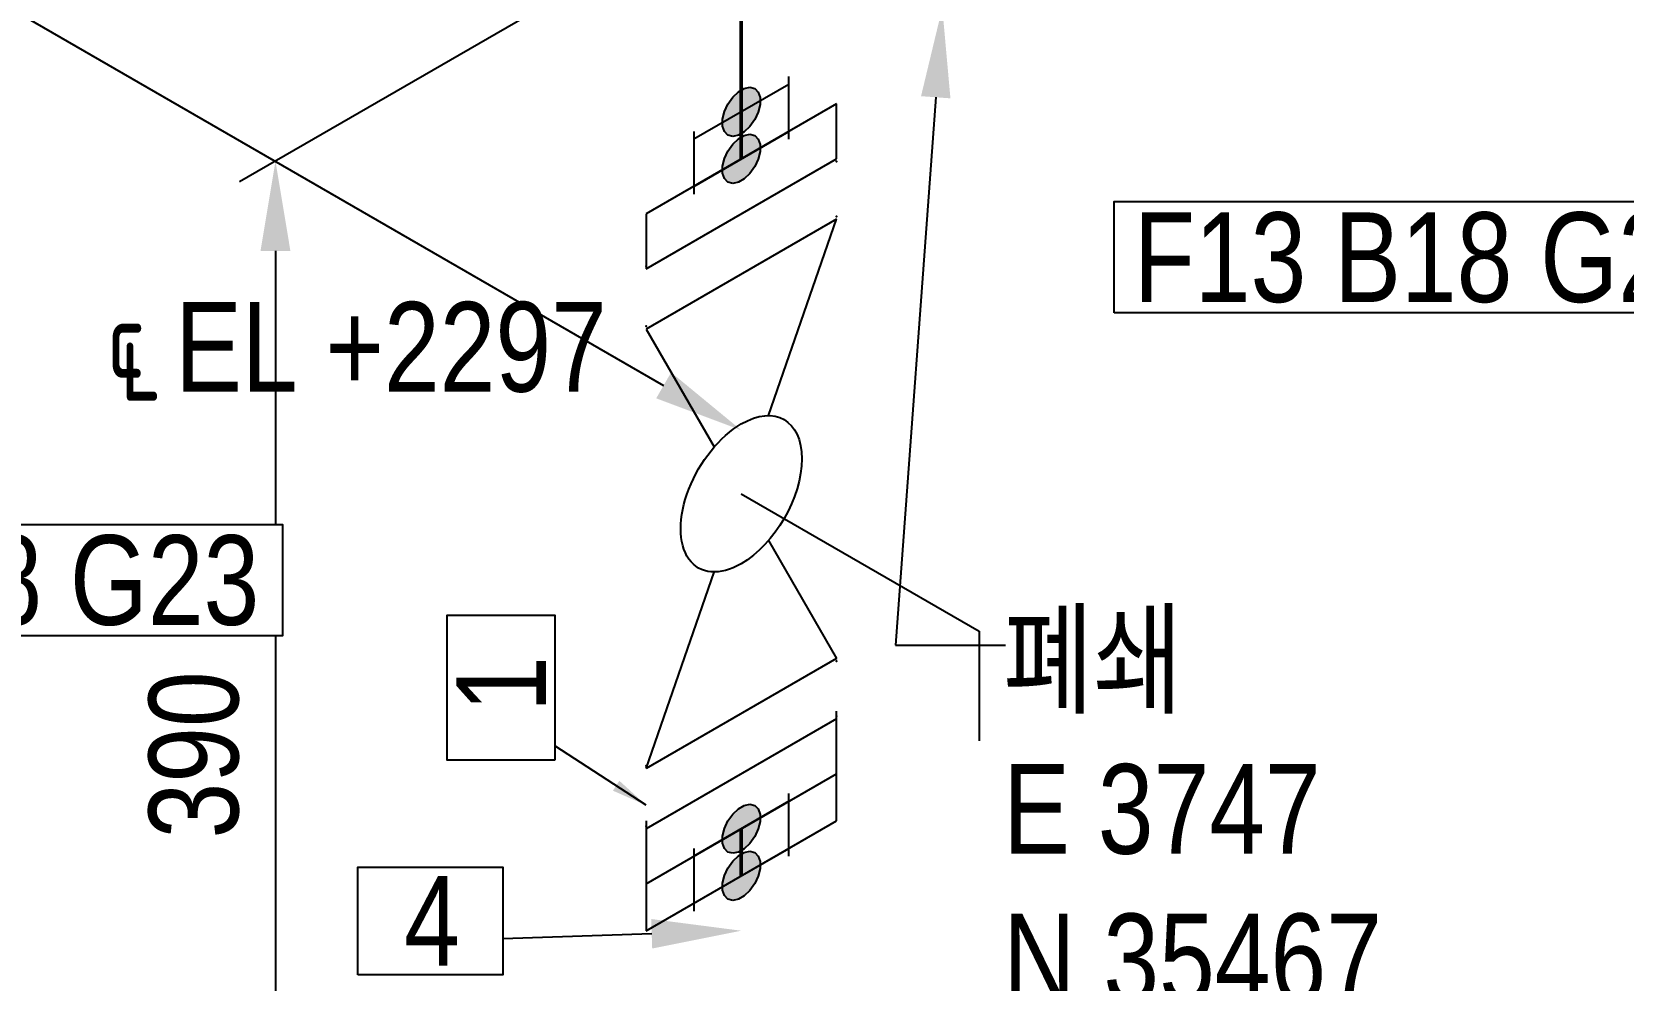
# Model space of a CAD drawing. Header units: millimetres. Extents: x 0 to 594, y 0 to 420.
# Drawn here: x 237.57 to 281.95, y 177.85 to 204.28 of the extents above; entities that cross this region are included whole.
import ezdxf
from ezdxf import colors
from ezdxf.entities.mleader import LeaderData, LeaderLine
from ezdxf.enums import TextEntityAlignment as Align
from ezdxf.math import Vec2, Vec3

# ---------------------------------------------------------------- set-up
doc = ezdxf.new("R2010")
doc.units = ezdxf.units.MM
doc.header["$LTSCALE"] = 0.25
for name, color, linetype in [('기호 작은 보어', 4, 'Continuous'), ('밸브', 4, 'Continuous'), ('용접', 1, 'Continuous'), ('주석', 7, 'Continuous'), ('치수', 1, 'Continuous')]:
    doc.layers.add(name, color=color, linetype=linetype)
doc.layers.add('파이프 작은 보어', color=30, linetype='Continuous', lineweight=50)
doc.styles.add('AdskIsoAnnotation', font='arial.ttf', dxfattribs={"width": 0.8, "height": 1})
doc.styles.add('AdskIsoMetric', font='arial.ttf', dxfattribs={"width": 0.8, "height": 2.5})
doc.styles.add('AdskIsoMetric-30', font='arial.ttf', dxfattribs={"width": 0.8, "height": 2.5})
doc.styles.get("Standard").update_dxf_attribs({"font": 'arial.ttf'})
doc.dimstyles.new('AdskIsoMetric', dxfattribs={"dimtxt": 2.5, "dimasz": 2.5, "dimexe": 1, "dimexo": 2, "dimgap": 0.8, "dimtad": 1, "dimdec": 0, "dimrnd": 1, "dimzin": 0, "dimdsep": 46, "dimtxsty": 'AdskIsoMetric', "dimcen": 0, "dimclrt": 7, "dimadec": 0, "dimazin": 0, "dimtfac": 1, "dimtdec": 0, "dimtmove": 1, "dimatfit": 3, "dimfxl": 0, "dimfrac": 2, "dimtolj": 1, "dimtzin": 0, "dimarcsym": 0})

# ---------------------------------------------------------------- blocks, each defined once
blk = doc.blocks.new('나사 캡-1-IsoRight')
at = {"color": 0, "linetype": 'ByBlock', "lineweight": -2, "extrusion": (0.707107, 0.408248, -0.57735)}
for p, q in [((0.2652, 0.051), (0.0884, 0.1531)), ((0.0884, 0.1531), (0.0884, -0.2552)), ((0.0884, -0.2552), (0.2652, -0.3572))]:
    blk.add_line(p, q, dxfattribs=at)
blk = doc.blocks.new('플랜지-1-IsoRight')
at = {"color": 0, "linetype": 'ByBlock', "lineweight": -2}
blk.add_wipeout([(0.0442, 0.1786), (-0.0442, 0.2296), (-0.0442, -0.1786), (0.0442, -0.2296)], dxfattribs=at)
at = {"color": 0, "linetype": 'ByBlock', "lineweight": -2, "extrusion": (0.707107, 0.408248, -0.57735)}
for p, q in [((0.0442, 0.1786), (-0.0442, 0.2296)), ((-0.0442, 0.2296), (-0.0442, -0.1786)), ((0.0442, -0.2296), (0.0442, 0.1786)), ((-0.0442, -0.1786), (0.0442, -0.2296))]:
    blk.add_line(p, q, dxfattribs=at)
at = {"color": 0, "linetype": 'ByBlock', "lineweight": -2}
blk.add_wipeout([(0.0442, 0.1786), (-0.0442, 0.2296), (-0.0442, -0.1786), (0.0442, -0.2296)], dxfattribs=at)
at = {"color": 0, "linetype": 'ByBlock', "lineweight": -2, "extrusion": (0.707107, 0.408248, -0.57735)}
for p, q in [((0.0442, 0.1786), (-0.0442, 0.2296)), ((-0.0442, 0.2296), (-0.0442, -0.1786)), ((0.0442, -0.2296), (0.0442, 0.1786)), ((-0.0442, -0.1786), (0.0442, -0.2296))]:
    blk.add_line(p, q, dxfattribs=at)
blk = doc.blocks.new('볼 밸브-1-IsoRight')
at = {"color": 0, "linetype": 'ByBlock', "lineweight": -2, "extrusion": (0.707107, 0.408248, -0.57735)}
for p, q in [((-0.1006, 0.1164), (-0.3536, 0.4082)), ((-0.3536, 0.4082), (-0.3536, 0)), ((0.1006, 0.0001), (0.3536, 0)), ((-0.3536, 0), (-0.1006, -0.0001)), ((0.3536, 0), (0.3536, -0.4082)), ((0.1125, -0.065), (0.1125, -0.065)), ((0.3536, -0.4082), (0.1007, -0.1162))]:
    blk.add_line(p, q, dxfattribs=at)
at = {"linetype": 'ByBlock', "extrusion": (-1.92296e-16, -1.11022e-16, -1)}
for start_param, end_param in [(-0.785398, 2.356194), (2.356194, 5.497787)]:
    blk.add_ellipse((0, 0), major_axis=(-0.0796, 0.1378), ratio=0.57735, start_param=start_param, end_param=end_param, dxfattribs=at)
blk = doc.blocks.new('Operator_Lever-2-IsoLeft')
at = {"color": 0, "linetype": 'ByBlock', "lineweight": -2, "extrusion": (0, -0.816497, -0.57735)}
for p, q in [((0, 0), (0.4419, 0.2552)), ((0.4419, 0.2552), (0.6187, 0.1531))]:
    blk.add_line(p, q, dxfattribs=at)
blk = doc.blocks.new('개스킷-1-IsoRight')
at = {"color": 0, "linetype": 'ByBlock', "lineweight": -2, "extrusion": (1, 0, 0)}
for p in [(-0.0442, 0.2296), (0.0442, 0.1786), (-0.0529, -0.1736), (0.0442, -0.2296)]:
    blk.add_point(p, dxfattribs=at)
blk = doc.blocks.new('*D91')
at = {"layer": 'Defpoints', "color": 0}
for p in [(262.962, 235.555), (262.962, 220.555), (303.795, 211.98)]:
    blk.add_point(p, dxfattribs=at)
at = {"layer": '치수', "color": 0, "lineweight": -2}
blk.add_line((301.63, 198.23), (265.127, 219.305), dxfattribs=at)
at = {"layer": '치수', "color": 0}
for points in [[(265.335, 219.666), (264.919, 218.944), (262.962, 220.555)], [(301.838, 198.591), (301.422, 197.869), (303.795, 196.98)]]:
    blk.add_solid(points, dxfattribs=at)
at = {"layer": '치수', "color": 7, "insert": (283.378, 211.384), "char_height": 2.5, "attachment_point": 5, "rotation": 330, "style": 'AdskIsoMetric-30'}
blk.add_mtext('\\A1;301', dxfattribs=at)
blk = doc.blocks.new('*D92')
at = {"layer": 'Defpoints', "color": 0}
for p in [(257.357, 208.177), (257.357, 177.694), (244.367, 170.194)]:
    blk.add_point(p, dxfattribs=at)
at = {"layer": '치수', "color": 0, "lineweight": -2}
for p, q in [((255.357, 207.022), (243.367, 200.1)), ((244.367, 198.177), (244.367, 172.694)), ((255.357, 176.54), (243.367, 169.617))]:
    blk.add_line(p, q, dxfattribs=at)
at = {"layer": '치수', "color": 0}
for points in [[(243.95, 198.177), (244.783, 198.177), (244.367, 200.677)], [(243.95, 172.694), (244.783, 172.694), (244.367, 170.194)]]:
    blk.add_solid(points, dxfattribs=at)
at = {"layer": '치수', "color": 7, "insert": (242.1, 184.127), "char_height": 2.5, "attachment_point": 5, "rotation": 90, "style": 'AdskIsoMetric-30'}
blk.add_mtext('\\A1;390', dxfattribs=at)
blk = doc.blocks.new('*D93')
at = {"layer": 'Defpoints', "color": 0}
for p in [(216.524, 231.752), (257.357, 208.177), (257.357, 193.177)]:
    blk.add_point(p, dxfattribs=at)
at = {"layer": '치수', "color": 0, "lineweight": -2}
blk.add_line((218.689, 215.502), (255.192, 194.427), dxfattribs=at)
at = {"layer": '치수', "color": 0}
for points in [[(218.897, 215.863), (218.48, 215.141), (216.524, 216.752)], [(255.4, 194.788), (254.984, 194.066), (257.357, 193.177)]]:
    blk.add_solid(points, dxfattribs=at)
at = {"layer": '치수', "color": 7, "insert": (237.16, 207.455), "char_height": 2.5, "attachment_point": 5, "rotation": 330, "style": 'AdskIsoMetric-30'}
blk.add_mtext('\\A1;301', dxfattribs=at)
blk = doc.blocks.new('엘보우-3-Iso2DSkew0')
at = {"color": 0, "linetype": 'ByBlock', "lineweight": -2, "extrusion": (-0.707107, -0.408248, 0.57735)}
for p, q in [((0, 0), (-5.303, 3.062)), ((0, 0), (0, 0)), ((0, -6.124), (0, 0))]:
    blk.add_line(p, q, dxfattribs=at)
blk = doc.blocks.new('SocketWeld-1-IsoRight')
blk.add_hatch(color=256).paths.add_polyline_path([(0.0055, 0.0371), (0.0057, 0.0369), (0.006, 0.0367), (0.0062, 0.0365), (0.0064, 0.0363), (0.0066, 0.0361), (0.0068, 0.0359), (0.007, 0.0357), (0.0072, 0.0355), (0.0075, 0.0353), (0.0077, 0.0351), (0.0079, 0.0349), (0.0081, 0.0347), (0.0083, 0.0345), (0.0085, 0.0343), (0.0088, 0.0341), (0.009, 0.0339), (0.0092, 0.0337), (0.0094, 0.0334), (0.0096, 0.0332), (0.0098, 0.033), (0.01, 0.0328), (0.0103, 0.0326), (0.0105, 0.0324), (0.0107, 0.0322), (0.0109, 0.032), (0.0111, 0.0318), (0.0113, 0.0316), (0.0115, 0.0314), (0.0118, 0.0312), (0.012, 0.031), (0.0122, 0.0308), (0.0124, 0.0306), (0.0126, 0.0304), (0.0128, 0.0302), (0.013, 0.03), (0.0133, 0.0298), (0.0135, 0.0296), (0.0137, 0.0294), (0.0139, 0.0292), (0.0141, 0.0289), (0.0143, 0.0287), (0.0145, 0.0285), (0.0148, 0.0283), (0.015, 0.0281), (0.0152, 0.0279), (0.0154, 0.0277), (0.0156, 0.0275), (0.0158, 0.0273), (0.0161, 0.0271), (0.0161, 0.0271), (0.0162, 0.0268), (0.0164, 0.0266), (0.0166, 0.0263), (0.0168, 0.0261), (0.017, 0.0258), (0.0171, 0.0256), (0.0173, 0.0253), (0.0175, 0.025), (0.0177, 0.0248), (0.0179, 0.0245), (0.0181, 0.0243), (0.0182, 0.024), (0.0184, 0.0237), (0.0186, 0.0235), (0.0188, 0.0232), (0.019, 0.023), (0.0192, 0.0227), (0.0193, 0.0225), (0.0195, 0.0222), (0.0197, 0.0219), (0.0199, 0.0217), (0.0201, 0.0214), (0.0203, 0.0212), (0.0204, 0.0209), (0.0206, 0.0206), (0.0208, 0.0204), (0.021, 0.0201), (0.0212, 0.0199), (0.0213, 0.0196), (0.0215, 0.0193), (0.0217, 0.0191), (0.0219, 0.0188), (0.0221, 0.0186), (0.0223, 0.0183), (0.0224, 0.0181), (0.0226, 0.0178), (0.0228, 0.0175), (0.023, 0.0173), (0.0232, 0.017), (0.0234, 0.0168), (0.0235, 0.0165), (0.0237, 0.0162), (0.0239, 0.016), (0.0241, 0.0157), (0.0243, 0.0155), (0.0245, 0.0152), (0.0246, 0.015), (0.0248, 0.0147), (0.025, 0.0144), (0.025, 0.0144), (0.0251, 0.0141), (0.0253, 0.0139), (0.0254, 0.0136), (0.0255, 0.0133), (0.0257, 0.013), (0.0258, 0.0127), (0.0259, 0.0124), (0.0261, 0.0121), (0.0262, 0.0118), (0.0263, 0.0116), (0.0265, 0.0113), (0.0266, 0.011), (0.0267, 0.0107), (0.0269, 0.0104), (0.027, 0.0101), (0.0271, 0.0098), (0.0273, 0.0095), (0.0274, 0.0093), (0.0275, 0.009), (0.0277, 0.0087), (0.0278, 0.0084), (0.0279, 0.0081), (0.0281, 0.0078), (0.0282, 0.0075), (0.0283, 0.0072), (0.0284, 0.007), (0.0286, 0.0067), (0.0287, 0.0064), (0.0288, 0.0061), (0.029, 0.0058), (0.0291, 0.0055), (0.0292, 0.0052), (0.0294, 0.0049), (0.0295, 0.0047), (0.0296, 0.0044), (0.0298, 0.0041), (0.0299, 0.0038), (0.03, 0.0035), (0.0302, 0.0032), (0.0303, 0.0029), (0.0304, 0.0026), (0.0306, 0.0024), (0.0307, 0.0021), (0.0308, 0.0018), (0.031, 0.0015), (0.0311, 0.0012), (0.0312, 0.0009), (0.0314, 0.0006), (0.0315, 0.0003), (0.0315, 0.0003), (0.0316, 0.0001), (0.0316, -0.0002), (0.0317, -0.0005), (0.0318, -0.0008), (0.0319, -0.0011), (0.0319, -0.0014), (0.032, -0.0017), (0.0321, -0.002), (0.0321, -0.0022), (0.0322, -0.0025), (0.0323, -0.0028), (0.0323, -0.0031), (0.0324, -0.0034), (0.0325, -0.0037), (0.0325, -0.004), (0.0326, -0.0043), (0.0327, -0.0046), (0.0328, -0.0048), (0.0328, -0.0051), (0.0329, -0.0054), (0.033, -0.0057), (0.033, -0.006), (0.0331, -0.0063), (0.0332, -0.0066), (0.0332, -0.0069), (0.0333, -0.0071), (0.0334, -0.0074), (0.0335, -0.0077), (0.0335, -0.008), (0.0336, -0.0083), (0.0337, -0.0086), (0.0337, -0.0089), (0.0338, -0.0092), (0.0339, -0.0095), (0.0339, -0.0097), (0.034, -0.01), (0.0341, -0.0103), (0.0342, -0.0106), (0.0342, -0.0109), (0.0343, -0.0112), (0.0344, -0.0115), (0.0344, -0.0118), (0.0345, -0.012), (0.0346, -0.0123), (0.0346, -0.0126), (0.0347, -0.0129), (0.0348, -0.0132), (0.0349, -0.0135), (0.0349, -0.0138), (0.0349, -0.0138), (0.0349, -0.014), (0.0349, -0.0143), (0.0349, -0.0146), (0.0349, -0.0148), (0.0349, -0.0151), (0.0349, -0.0153), (0.0349, -0.0156), (0.0349, -0.0159), (0.0349, -0.0161), (0.0349, -0.0164), (0.0349, -0.0166), (0.0349, -0.0169), (0.0349, -0.0172), (0.0349, -0.0174), (0.0349, -0.0177), (0.0349, -0.0179), (0.0349, -0.0182), (0.0349, -0.0185), (0.0349, -0.0187), (0.0349, -0.019), (0.0349, -0.0192), (0.0349, -0.0195), (0.0349, -0.0198), (0.0349, -0.02), (0.0349, -0.0203), (0.0349, -0.0206), (0.0349, -0.0208), (0.0349, -0.0211), (0.0349, -0.0213), (0.0349, -0.0216), (0.0349, -0.0219), (0.0349, -0.0221), (0.0349, -0.0224), (0.0349, -0.0226), (0.0349, -0.0229), (0.0349, -0.0232), (0.0349, -0.0234), (0.0349, -0.0237), (0.0349, -0.0239), (0.0349, -0.0242), (0.0349, -0.0245), (0.0349, -0.0247), (0.0349, -0.025), (0.0349, -0.0252), (0.0349, -0.0255), (0.0349, -0.0258), (0.0349, -0.026), (0.0349, -0.0263), (0.0349, -0.0265), (0.0349, -0.0265), (0.0349, -0.0268), (0.0348, -0.027), (0.0347, -0.0272), (0.0346, -0.0274), (0.0346, -0.0276), (0.0345, -0.0278), (0.0344, -0.028), (0.0344, -0.0282), (0.0343, -0.0284), (0.0342, -0.0286), (0.0342, -0.0288), (0.0341, -0.029), (0.034, -0.0292), (0.0339, -0.0295), (0.0339, -0.0297), (0.0338, -0.0299), (0.0337, -0.0301), (0.0337, -0.0303), (0.0336, -0.0305), (0.0335, -0.0307), (0.0335, -0.0309), (0.0334, -0.0311), (0.0333, -0.0313), (0.0332, -0.0315), (0.0332, -0.0317), (0.0331, -0.0319), (0.033, -0.0322), (0.033, -0.0324), (0.0329, -0.0326), (0.0328, -0.0328), (0.0328, -0.033), (0.0327, -0.0332), (0.0326, -0.0334), (0.0325, -0.0336), (0.0325, -0.0338), (0.0324, -0.034), (0.0323, -0.0342), (0.0323, -0.0344), (0.0322, -0.0346), (0.0321, -0.0349), (0.0321, -0.0351), (0.032, -0.0353), (0.0319, -0.0355), (0.0319, -0.0357), (0.0318, -0.0359), (0.0317, -0.0361), (0.0316, -0.0363), (0.0316, -0.0365), (0.0315, -0.0367), (0.0315, -0.0367), (0.0314, -0.0369), (0.0312, -0.037), (0.0311, -0.0371), (0.031, -0.0373), (0.0308, -0.0374), (0.0307, -0.0375), (0.0306, -0.0377), (0.0304, -0.0378), (0.0303, -0.0379), (0.0302, -0.0381), (0.03, -0.0382), (0.0299, -0.0383), (0.0298, -0.0385), (0.0296, -0.0386), (0.0295, -0.0387), (0.0294, -0.0389), (0.0292, -0.039), (0.0291, -0.0391), (0.029, -0.0393), (0.0288, -0.0394), (0.0287, -0.0395), (0.0286, -0.0397), (0.0284, -0.0398), (0.0283, -0.0399), (0.0282, -0.0401), (0.0281, -0.0402), (0.0279, -0.0403), (0.0278, -0.0405), (0.0277, -0.0406), (0.0275, -0.0408), (0.0274, -0.0409), (0.0273, -0.041), (0.0271, -0.0412), (0.027, -0.0413), (0.0269, -0.0414), (0.0267, -0.0416), (0.0266, -0.0417), (0.0265, -0.0418), (0.0263, -0.042), (0.0262, -0.0421), (0.0261, -0.0422), (0.0259, -0.0424), (0.0258, -0.0425), (0.0257, -0.0426), (0.0255, -0.0428), (0.0254, -0.0429), (0.0253, -0.043), (0.0251, -0.0432), (0.025, -0.0433), (0.025, -0.0433), (0.0248, -0.0433), (0.0246, -0.0434), (0.0245, -0.0434), (0.0243, -0.0435), (0.0241, -0.0435), (0.0239, -0.0436), (0.0237, -0.0436), (0.0235, -0.0437), (0.0234, -0.0437), (0.0232, -0.0438), (0.023, -0.0438), (0.0228, -0.0439), (0.0226, -0.0439), (0.0224, -0.044), (0.0223, -0.044), (0.0221, -0.0441), (0.0219, -0.0441), (0.0217, -0.0442), (0.0215, -0.0442), (0.0213, -0.0443), (0.0212, -0.0443), (0.021, -0.0444), (0.0208, -0.0444), (0.0206, -0.0444), (0.0204, -0.0445), (0.0203, -0.0445), (0.0201, -0.0446), (0.0199, -0.0446), (0.0197, -0.0447), (0.0195, -0.0447), (0.0193, -0.0448), (0.0192, -0.0448), (0.019, -0.0449), (0.0188, -0.0449), (0.0186, -0.045), (0.0184, -0.045), (0.0182, -0.0451), (0.0181, -0.0451), (0.0179, -0.0452), (0.0177, -0.0452), (0.0175, -0.0453), (0.0173, -0.0453), (0.0171, -0.0454), (0.017, -0.0454), (0.0168, -0.0455), (0.0166, -0.0455), (0.0164, -0.0455), (0.0162, -0.0456), (0.0161, -0.0456), (0.0161, -0.0456), (0.0158, -0.0456), (0.0156, -0.0456), (0.0154, -0.0455), (0.0152, -0.0455), (0.015, -0.0454), (0.0148, -0.0454), (0.0145, -0.0453), (0.0143, -0.0453), (0.0141, -0.0453), (0.0139, -0.0452), (0.0137, -0.0452), (0.0135, -0.0451), (0.0133, -0.0451), (0.013, -0.045), (0.0128, -0.045), (0.0126, -0.0449), (0.0124, -0.0449), (0.0122, -0.0449), (0.012, -0.0448), (0.0118, -0.0448), (0.0115, -0.0447), (0.0113, -0.0447), (0.0111, -0.0446), (0.0109, -0.0446), (0.0107, -0.0446), (0.0105, -0.0445), (0.0103, -0.0445), (0.01, -0.0444), (0.0098, -0.0444), (0.0096, -0.0443), (0.0094, -0.0443), (0.0092, -0.0443), (0.009, -0.0442), (0.0088, -0.0442), (0.0085, -0.0441), (0.0083, -0.0441), (0.0081, -0.044), (0.0079, -0.044), (0.0077, -0.0439), (0.0075, -0.0439), (0.0072, -0.0439), (0.007, -0.0438), (0.0068, -0.0438), (0.0066, -0.0437), (0.0064, -0.0437), (0.0062, -0.0436), (0.006, -0.0436), (0.0057, -0.0436), (0.0055, -0.0435), (0.0055, -0.0435), (0.0053, -0.0434), (0.0051, -0.0433), (0.0049, -0.0431), (0.0046, -0.043), (0.0044, -0.0429), (0.0042, -0.0427), (0.004, -0.0426), (0.0037, -0.0425), (0.0035, -0.0423), (0.0033, -0.0422), (0.003, -0.0421), (0.0028, -0.042), (0.0026, -0.0418), (0.0024, -0.0417), (0.0021, -0.0416), (0.0019, -0.0414), (0.0017, -0.0413), (0.0015, -0.0412), (0.0012, -0.041), (0.001, -0.0409), (0.0008, -0.0408), (0.0006, -0.0406), (0.0003, -0.0405), (0.0001, -0.0404), (-0.0001, -0.0403), (-0.0003, -0.0401), (-0.0006, -0.04), (-0.0008, -0.0399), (-0.001, -0.0397), (-0.0012, -0.0396), (-0.0015, -0.0395), (-0.0017, -0.0393), (-0.0019, -0.0392), (-0.0021, -0.0391), (-0.0024, -0.039), (-0.0026, -0.0388), (-0.0028, -0.0387), (-0.003, -0.0386), (-0.0033, -0.0384), (-0.0035, -0.0383), (-0.0037, -0.0382), (-0.004, -0.038), (-0.0042, -0.0379), (-0.0044, -0.0378), (-0.0046, -0.0377), (-0.0049, -0.0375), (-0.0051, -0.0374), (-0.0053, -0.0373), (-0.0055, -0.0371), (-0.0055, -0.0371), (-0.0057, -0.0369), (-0.006, -0.0367), (-0.0062, -0.0365), (-0.0064, -0.0363), (-0.0066, -0.0361), (-0.0068, -0.0359), (-0.007, -0.0357), (-0.0072, -0.0355), (-0.0075, -0.0353), (-0.0077, -0.0351), (-0.0079, -0.0349), (-0.0081, -0.0347), (-0.0083, -0.0345), (-0.0085, -0.0343), (-0.0088, -0.0341), (-0.009, -0.0339), (-0.0092, -0.0337), (-0.0094, -0.0334), (-0.0096, -0.0332), (-0.0098, -0.033), (-0.01, -0.0328), (-0.0103, -0.0326), (-0.0105, -0.0324), (-0.0107, -0.0322), (-0.0109, -0.032), (-0.0111, -0.0318), (-0.0113, -0.0316), (-0.0115, -0.0314), (-0.0118, -0.0312), (-0.012, -0.031), (-0.0122, -0.0308), (-0.0124, -0.0306), (-0.0126, -0.0304), (-0.0128, -0.0302), (-0.013, -0.03), (-0.0133, -0.0298), (-0.0135, -0.0296), (-0.0137, -0.0294), (-0.0139, -0.0292), (-0.0141, -0.0289), (-0.0143, -0.0287), (-0.0145, -0.0285), (-0.0148, -0.0283), (-0.015, -0.0281), (-0.0152, -0.0279), (-0.0154, -0.0277), (-0.0156, -0.0275), (-0.0158, -0.0273), (-0.0161, -0.0271), (-0.0161, -0.0271), (-0.0162, -0.0268), (-0.0164, -0.0266), (-0.0166, -0.0263), (-0.0168, -0.0261), (-0.017, -0.0258), (-0.0171, -0.0256), (-0.0173, -0.0253), (-0.0175, -0.025), (-0.0177, -0.0248), (-0.0179, -0.0245), (-0.0181, -0.0243), (-0.0182, -0.024), (-0.0184, -0.0237), (-0.0186, -0.0235), (-0.0188, -0.0232), (-0.019, -0.023), (-0.0192, -0.0227), (-0.0193, -0.0225), (-0.0195, -0.0222), (-0.0197, -0.0219), (-0.0199, -0.0217), (-0.0201, -0.0214), (-0.0203, -0.0212), (-0.0204, -0.0209), (-0.0206, -0.0206), (-0.0208, -0.0204), (-0.021, -0.0201), (-0.0212, -0.0199), (-0.0213, -0.0196), (-0.0215, -0.0193), (-0.0217, -0.0191), (-0.0219, -0.0188), (-0.0221, -0.0186), (-0.0223, -0.0183), (-0.0224, -0.0181), (-0.0226, -0.0178), (-0.0228, -0.0175), (-0.023, -0.0173), (-0.0232, -0.017), (-0.0234, -0.0168), (-0.0235, -0.0165), (-0.0237, -0.0162), (-0.0239, -0.016), (-0.0241, -0.0157), (-0.0243, -0.0155), (-0.0245, -0.0152), (-0.0246, -0.015), (-0.0248, -0.0147), (-0.025, -0.0144), (-0.025, -0.0144), (-0.0251, -0.0141), (-0.0253, -0.0139), (-0.0254, -0.0136), (-0.0255, -0.0133), (-0.0257, -0.013), (-0.0258, -0.0127), (-0.0259, -0.0124), (-0.0261, -0.0121), (-0.0262, -0.0118), (-0.0263, -0.0116), (-0.0265, -0.0113), (-0.0266, -0.011), (-0.0267, -0.0107), (-0.0269, -0.0104), (-0.027, -0.0101), (-0.0271, -0.0098), (-0.0273, -0.0095), (-0.0274, -0.0093), (-0.0275, -0.009), (-0.0277, -0.0087), (-0.0278, -0.0084), (-0.0279, -0.0081), (-0.0281, -0.0078), (-0.0282, -0.0075), (-0.0283, -0.0072), (-0.0284, -0.007), (-0.0286, -0.0067), (-0.0287, -0.0064), (-0.0288, -0.0061), (-0.029, -0.0058), (-0.0291, -0.0055), (-0.0292, -0.0052), (-0.0294, -0.0049), (-0.0295, -0.0047), (-0.0296, -0.0044), (-0.0298, -0.0041), (-0.0299, -0.0038), (-0.03, -0.0035), (-0.0302, -0.0032), (-0.0303, -0.0029), (-0.0304, -0.0026), (-0.0306, -0.0024), (-0.0307, -0.0021), (-0.0308, -0.0018), (-0.031, -0.0015), (-0.0311, -0.0012), (-0.0312, -0.0009), (-0.0314, -0.0006), (-0.0315, -0.0003), (-0.0315, -0.0003), (-0.0316, -0.0001), (-0.0316, 0.0002), (-0.0317, 0.0005), (-0.0318, 0.0008), (-0.0319, 0.0011), (-0.0319, 0.0014), (-0.032, 0.0017), (-0.0321, 0.002), (-0.0321, 0.0022), (-0.0322, 0.0025), (-0.0323, 0.0028), (-0.0323, 0.0031), (-0.0324, 0.0034), (-0.0325, 0.0037), (-0.0325, 0.004), (-0.0326, 0.0043), (-0.0327, 0.0046), (-0.0328, 0.0048), (-0.0328, 0.0051), (-0.0329, 0.0054), (-0.033, 0.0057), (-0.033, 0.006), (-0.0331, 0.0063), (-0.0332, 0.0066), (-0.0332, 0.0069), (-0.0333, 0.0071), (-0.0334, 0.0074), (-0.0335, 0.0077), (-0.0335, 0.008), (-0.0336, 0.0083), (-0.0337, 0.0086), (-0.0337, 0.0089), (-0.0338, 0.0092), (-0.0339, 0.0095), (-0.0339, 0.0097), (-0.034, 0.01), (-0.0341, 0.0103), (-0.0342, 0.0106), (-0.0342, 0.0109), (-0.0343, 0.0112), (-0.0344, 0.0115), (-0.0344, 0.0118), (-0.0345, 0.012), (-0.0346, 0.0123), (-0.0346, 0.0126), (-0.0347, 0.0129), (-0.0348, 0.0132), (-0.0349, 0.0135), (-0.0349, 0.0138), (-0.0349, 0.0138), (-0.0349, 0.014), (-0.0349, 0.0143), (-0.0349, 0.0146), (-0.0349, 0.0148), (-0.0349, 0.0151), (-0.0349, 0.0153), (-0.0349, 0.0156), (-0.0349, 0.0159), (-0.0349, 0.0161), (-0.0349, 0.0164), (-0.0349, 0.0166), (-0.0349, 0.0169), (-0.0349, 0.0172), (-0.0349, 0.0174), (-0.0349, 0.0177), (-0.0349, 0.0179), (-0.0349, 0.0182), (-0.0349, 0.0185), (-0.0349, 0.0187), (-0.0349, 0.019), (-0.0349, 0.0192), (-0.0349, 0.0195), (-0.0349, 0.0198), (-0.0349, 0.02), (-0.0349, 0.0203), (-0.0349, 0.0206), (-0.0349, 0.0208), (-0.0349, 0.0211), (-0.0349, 0.0213), (-0.0349, 0.0216), (-0.0349, 0.0219), (-0.0349, 0.0221), (-0.0349, 0.0224), (-0.0349, 0.0226), (-0.0349, 0.0229), (-0.0349, 0.0232), (-0.0349, 0.0234), (-0.0349, 0.0237), (-0.0349, 0.0239), (-0.0349, 0.0242), (-0.0349, 0.0245), (-0.0349, 0.0247), (-0.0349, 0.025), (-0.0349, 0.0252), (-0.0349, 0.0255), (-0.0349, 0.0258), (-0.0349, 0.026), (-0.0349, 0.0263), (-0.0349, 0.0265), (-0.0349, 0.0265), (-0.0349, 0.0268), (-0.0348, 0.027), (-0.0347, 0.0272), (-0.0346, 0.0274), (-0.0346, 0.0276), (-0.0345, 0.0278), (-0.0344, 0.028), (-0.0344, 0.0282), (-0.0343, 0.0284), (-0.0342, 0.0286), (-0.0342, 0.0288), (-0.0341, 0.029), (-0.034, 0.0292), (-0.0339, 0.0295), (-0.0339, 0.0297), (-0.0338, 0.0299), (-0.0337, 0.0301), (-0.0337, 0.0303), (-0.0336, 0.0305), (-0.0335, 0.0307), (-0.0335, 0.0309), (-0.0334, 0.0311), (-0.0333, 0.0313), (-0.0332, 0.0315), (-0.0332, 0.0317), (-0.0331, 0.0319), (-0.033, 0.0322), (-0.033, 0.0324), (-0.0329, 0.0326), (-0.0328, 0.0328), (-0.0328, 0.033), (-0.0327, 0.0332), (-0.0326, 0.0334), (-0.0325, 0.0336), (-0.0325, 0.0338), (-0.0324, 0.034), (-0.0323, 0.0342), (-0.0323, 0.0344), (-0.0322, 0.0346), (-0.0321, 0.0349), (-0.0321, 0.0351), (-0.032, 0.0353), (-0.0319, 0.0355), (-0.0319, 0.0357), (-0.0318, 0.0359), (-0.0317, 0.0361), (-0.0316, 0.0363), (-0.0316, 0.0365), (-0.0315, 0.0367), (-0.0315, 0.0367), (-0.0314, 0.0369), (-0.0312, 0.037), (-0.0311, 0.0371), (-0.031, 0.0373), (-0.0308, 0.0374), (-0.0307, 0.0375), (-0.0306, 0.0377), (-0.0304, 0.0378), (-0.0303, 0.0379), (-0.0302, 0.0381), (-0.03, 0.0382), (-0.0299, 0.0383), (-0.0298, 0.0385), (-0.0296, 0.0386), (-0.0295, 0.0387), (-0.0294, 0.0389), (-0.0292, 0.039), (-0.0291, 0.0391), (-0.029, 0.0393), (-0.0288, 0.0394), (-0.0287, 0.0395), (-0.0286, 0.0397), (-0.0284, 0.0398), (-0.0283, 0.0399), (-0.0282, 0.0401), (-0.0281, 0.0402), (-0.0279, 0.0403), (-0.0278, 0.0405), (-0.0277, 0.0406), (-0.0275, 0.0408), (-0.0274, 0.0409), (-0.0273, 0.041), (-0.0271, 0.0412), (-0.027, 0.0413), (-0.0269, 0.0414), (-0.0267, 0.0416), (-0.0266, 0.0417), (-0.0265, 0.0418), (-0.0263, 0.042), (-0.0262, 0.0421), (-0.0261, 0.0422), (-0.0259, 0.0424), (-0.0258, 0.0425), (-0.0257, 0.0426), (-0.0255, 0.0428), (-0.0254, 0.0429), (-0.0253, 0.043), (-0.0251, 0.0432), (-0.025, 0.0433), (-0.025, 0.0433), (-0.0248, 0.0433), (-0.0246, 0.0434), (-0.0245, 0.0434), (-0.0243, 0.0435), (-0.0241, 0.0435), (-0.0239, 0.0436), (-0.0237, 0.0436), (-0.0235, 0.0437), (-0.0234, 0.0437), (-0.0232, 0.0438), (-0.023, 0.0438), (-0.0228, 0.0439), (-0.0226, 0.0439), (-0.0224, 0.044), (-0.0223, 0.044), (-0.0221, 0.0441), (-0.0219, 0.0441), (-0.0217, 0.0442), (-0.0215, 0.0442), (-0.0213, 0.0443), (-0.0212, 0.0443), (-0.021, 0.0444), (-0.0208, 0.0444), (-0.0206, 0.0444), (-0.0204, 0.0445), (-0.0203, 0.0445), (-0.0201, 0.0446), (-0.0199, 0.0446), (-0.0197, 0.0447), (-0.0195, 0.0447), (-0.0193, 0.0448), (-0.0192, 0.0448), (-0.019, 0.0449), (-0.0188, 0.0449), (-0.0186, 0.045), (-0.0184, 0.045), (-0.0182, 0.0451), (-0.0181, 0.0451), (-0.0179, 0.0452), (-0.0177, 0.0452), (-0.0175, 0.0453), (-0.0173, 0.0453), (-0.0171, 0.0454), (-0.017, 0.0454), (-0.0168, 0.0455), (-0.0166, 0.0455), (-0.0164, 0.0455), (-0.0162, 0.0456), (-0.0161, 0.0456), (-0.0161, 0.0456), (-0.0158, 0.0456), (-0.0156, 0.0456), (-0.0154, 0.0455), (-0.0152, 0.0455), (-0.015, 0.0454), (-0.0148, 0.0454), (-0.0145, 0.0453), (-0.0143, 0.0453), (-0.0141, 0.0453), (-0.0139, 0.0452), (-0.0137, 0.0452), (-0.0135, 0.0451), (-0.0133, 0.0451), (-0.013, 0.045), (-0.0128, 0.045), (-0.0126, 0.0449), (-0.0124, 0.0449), (-0.0122, 0.0449), (-0.012, 0.0448), (-0.0118, 0.0448), (-0.0115, 0.0447), (-0.0113, 0.0447), (-0.0111, 0.0446), (-0.0109, 0.0446), (-0.0107, 0.0446), (-0.0105, 0.0445), (-0.0103, 0.0445), (-0.01, 0.0444), (-0.0098, 0.0444), (-0.0096, 0.0443), (-0.0094, 0.0443), (-0.0092, 0.0443), (-0.009, 0.0442), (-0.0088, 0.0442), (-0.0085, 0.0441), (-0.0083, 0.0441), (-0.0081, 0.044), (-0.0079, 0.044), (-0.0077, 0.0439), (-0.0075, 0.0439), (-0.0072, 0.0439), (-0.007, 0.0438), (-0.0068, 0.0438), (-0.0066, 0.0437), (-0.0064, 0.0437), (-0.0062, 0.0436), (-0.006, 0.0436), (-0.0057, 0.0436), (-0.0055, 0.0435), (-0.0055, 0.0435), (-0.0053, 0.0434), (-0.0051, 0.0433), (-0.0049, 0.0431), (-0.0046, 0.043), (-0.0044, 0.0429), (-0.0042, 0.0427), (-0.004, 0.0426), (-0.0037, 0.0425), (-0.0035, 0.0423), (-0.0033, 0.0422), (-0.003, 0.0421), (-0.0028, 0.042), (-0.0026, 0.0418), (-0.0024, 0.0417), (-0.0021, 0.0416), (-0.0019, 0.0414), (-0.0017, 0.0413), (-0.0015, 0.0412), (-0.0012, 0.041), (-0.001, 0.0409), (-0.0008, 0.0408), (-0.0006, 0.0406), (-0.0003, 0.0405), (-0.0001, 0.0404), (0.0001, 0.0403), (0.0003, 0.0401), (0.0006, 0.04), (0.0008, 0.0399), (0.001, 0.0397), (0.0012, 0.0396), (0.0015, 0.0395), (0.0017, 0.0393), (0.0019, 0.0392), (0.0021, 0.0391), (0.0024, 0.039), (0.0026, 0.0388), (0.0028, 0.0387), (0.003, 0.0386), (0.0033, 0.0384), (0.0035, 0.0383), (0.0037, 0.0382), (0.004, 0.038), (0.0042, 0.0379), (0.0044, 0.0378), (0.0046, 0.0377), (0.0049, 0.0375), (0.0051, 0.0374), (0.0053, 0.0373)], flags=0)
at = {"color": 0, "linetype": 'ByBlock', "lineweight": -2, "extrusion": (0.707107, 0.408248, -0.57735)}
for p, q in [((0, 0.1021), (-0.0884, 0.1531)), ((0, -0.1021), (0, 0.1021)), ((-0.0349, 0.0265), (-0.0315, 0.0367)), ((-0.0315, 0.0367), (-0.025, 0.0433)), ((-0.025, 0.0433), (-0.0161, 0.0456)), ((-0.0161, 0.0456), (-0.0055, 0.0435)), ((-0.0055, 0.0435), (0.0055, 0.0371)), ((0.0055, 0.0371), (0.0161, 0.0271)), ((-0.0349, 0.0138), (-0.0349, 0.0265)), ((-0.0315, -0.0003), (-0.0349, 0.0138)), ((0.0161, 0.0271), (0.025, 0.0144)), ((0.025, 0.0144), (0.0315, 0.0003)), ((0.0315, 0.0003), (0.0349, -0.0138)), ((-0.025, -0.0144), (-0.0315, -0.0003)), ((-0.0161, -0.0271), (-0.025, -0.0144)), ((-0.0055, -0.0371), (-0.0161, -0.0271)), ((0.0349, -0.0265), (0.0315, -0.0367)), ((0.0349, -0.0138), (0.0349, -0.0265)), ((-0.0884, -0.051), (0, -0.1021)), ((0.0055, -0.0435), (-0.0055, -0.0371)), ((0.0161, -0.0456), (0.0055, -0.0435)), ((0.025, -0.0433), (0.0161, -0.0456)), ((0.0315, -0.0367), (0.025, -0.0433))]:
    blk.add_line(p, q, dxfattribs=at)
blk = doc.blocks.new('AnnoRect')
at = {"color": 0, "linetype": 'ByBlock', "lineweight": -2}
blk.add_wipeout([(-0.8095, -0.6), (-0.8095, 0.6), (0.8095, 0.6), (0.8095, -0.6)], dxfattribs=at)
blk.add_lwpolyline([(-0.8095, -0.6), (-0.8095, 0.6), (0.8095, 0.6), (0.8095, -0.6)], close=True, dxfattribs=at)
at = {"color": 0, "linetype": 'ByBlock', "lineweight": -2, "style": 'AdskIsoAnnotation', "width": 0.8}
blk.add_attdef('XX', text='', height=1, dxfattribs=at).set_placement((0, 0), align=Align.MIDDLE_CENTER)

msp = doc.modelspace()

# ---------------------------------------------------------------- block references
at = {"layer": '기호 작은 보어', "xscale": 15, "yscale": 15, "zscale": 15, "rotation": 119.9999999998797}
msp.add_blockref('나사 캡-1-IsoRight', (257.3569, 179.2252), dxfattribs=at)

# ---------------------------------------------------------------- texts
at = {"layer": '주석', "char_height": 2.5, "attachment_point": 7, "style": 'AdskIsoAnnotation'}
for s, insert in [('{\\Q0;℄ EL +2297}', (239.6593, 194)), ('{\\fGulim|b0|i0|c129|p50;폐쇄\\P}E 3747\\PN 35467\\PEL +1907', (264.6593, 173))]:
    msp.add_mtext(s, dxfattribs=dict(at, insert=insert))

# ---------------------------------------------------------------- dimensions: what is measured, and where the dimension line sits
at = {"layer": '치수'}
dim = msp.add_linear_dim(base=(262.9618, 220.555), p1=(303.7952, 211.9798), p2=(262.9618, 235.555), angle=150, text='301', dimstyle='AdskIsoMetric', override={"dimtad": 0, "dimlfac": 6.381958, "dimtxsty": 'AdskIsoMetric-30', "dimse1": 1, "dimse2": 1, "dimsd1": 0, "dimsd2": 0, "dimtmove": 1}, dxfattribs=at)
dim.commit()
dim.dimension.update_dxf_attribs({"geometry": '*D91', "text_midpoint": (283.3785, 211.3843), "dimtype": 160})

# ---------------------------------------------------------------- leaders
at = {"layer": '주석'}
ml = msp.add_multileader_mtext('Standard', dxfattribs=at)
ml.set_content('')
ml.set_leader_properties()
ml.build(insert=Vec2(0, 0))
ml.multileader.update_dxf_attribs({"dogleg_length": 3.0619, "arrow_head_size": 2.5})
ctx = ml.context
ctx.base_point, ctx.arrow_head_size, ctx.plane_origin = Vec3(264.7212, 187.1898), 2.5, Vec3(44.6593, 0)
notes = []
notes.append((ctx, [(0, (1, 1, 0), (261.6593, 187.1898), (1, 0), 3.0619, [(0, [(262.9618, 204.9522)], 0, [])])]))
ctx.mtext, ml.multileader.dxf.content_type = None, 0
ml = msp.add_multileader_mtext('Standard', dxfattribs=at)
ml.set_content('')
ml.set_leader_properties()
ml.build(insert=Vec2(0, 0))
ml.multileader.update_dxf_attribs({"dogleg_length": 0, "arrow_head_size": 2.5})
ctx = ml.context
ctx.base_point, ctx.arrow_head_size, ctx.plane_origin = Vec3(250.7069, 179), 2.5, Vec3(44.6593, 0)
notes.append((ctx, [(0, (1, 1, 0), (250.7069, 179), (-1, 0), 0, [(0, [(257.3569, 179.2252)], 0, [])])]))
ctx.mtext, ml.multileader.dxf.content_type = None, 0
for ctx, leaders in notes:
    for number, flags, end, landing, length, lines in leaders:
        leader = LeaderData()
        leader.index, (leader.has_last_leader_line, leader.has_dogleg_vector, leader.attachment_direction) = number, flags
        leader.last_leader_point, leader.dogleg_vector, leader.dogleg_length = Vec3(end), Vec3(landing), length
        for number, points, colour, breaks in lines:
            line = LeaderLine()
            line.index, line.vertices, line.color, line.breaks = number, Vec3.list(points), colors.encode_raw_color(colour), breaks
            leader.lines.append(line)
        ctx.leaders.append(leader)

# ---------------------------------------------------------------- next in the draw order: block references
at = {"layer": '밸브', "xscale": 15, "yscale": 15, "zscale": 15, "rotation": 119.9999999998075}
msp.add_blockref('플랜지-1-IsoRight', (257.3569, 182.8332), dxfattribs=at)
at = {"layer": '주석'}
ref = msp.add_blockref('AnnoRect', (276.6593, 198), dxfattribs=dict(at, xscale=10.99723247232472, yscale=2.586971350613916, zscale=2.5))
ref.add_attrib('XX_001', 'F13 B18 G23', (268.2985, 196.7509), dxfattribs={"layer": '0', "color": 0, "linetype": 'ByBlock', "lineweight": -2, "height": 2.5, "style": 'AdskIsoAnnotation', "width": 0.8})

# ---------------------------------------------------------------- next in the draw order: linework, layer by layer
at = {"layer": '파이프 작은 보어'}
msp.add_lwpolyline([(257.3569, 180.7561), (257.3569, 182.0677)], dxfattribs=at)

# ---------------------------------------------------------------- next in the draw order: block references
at = {"layer": '밸브', "xscale": 15, "yscale": 15, "zscale": 15}
for name, p, rotation in [('볼 밸브-1-IsoRight', (257.3569, 191.4047), 299.9999999998616), ('Operator_Lever-2-IsoLeft', (257.3569, 191.4047), 299.9999999999218), ('개스킷-1-IsoRight', (257.3569, 184.4398), 299.9999999998686)]:
    msp.add_blockref(name, p, dxfattribs=dict(at, rotation=rotation))
at = {"layer": '용접', "xscale": 15, "yscale": 15, "zscale": 15}
for p, rotation in [((257.3569, 182.0677), 119.9999999999565), ((257.3569, 180.7561), 300.0000000001111)]:
    msp.add_blockref('SocketWeld-1-IsoRight', p, dxfattribs=dict(at, rotation=rotation))

# ---------------------------------------------------------------- next in the draw order: leaders
at = {"layer": '주석'}
ml = msp.add_multileader_mtext('Standard', dxfattribs=at)
ml.set_content('')
ml.set_leader_properties()
ml.build(insert=Vec2(0, 0))
ml.multileader.update_dxf_attribs({"dogleg_length": 0, "arrow_head_size": 0})
ctx = ml.context
ctx.base_point, ctx.arrow_head_size, ctx.plane_origin = Vec3(252.1593, 184.3761), 0, Vec3(44.6593, 0)
notes = []
notes.append((ctx, [(0, (1, 1, 0), (252.1593, 184.3761), (-1, 0), 0, [(0, [(254.7053, 182.7224)], 0, [])])]))
ctx.mtext, ml.multileader.dxf.content_type = None, 0
for ctx, leaders in notes:
    for number, flags, end, landing, length, lines in leaders:
        leader = LeaderData()
        leader.index, (leader.has_last_leader_line, leader.has_dogleg_vector, leader.attachment_direction) = number, flags
        leader.last_leader_point, leader.dogleg_vector, leader.dogleg_length = Vec3(end), Vec3(landing), length
        for number, points, colour, breaks in lines:
            line = LeaderLine()
            line.index, line.vertices, line.color, line.breaks = number, Vec3.list(points), colors.encode_raw_color(colour), breaks
            leader.lines.append(line)
        ctx.leaders.append(leader)

# ---------------------------------------------------------------- next in the draw order: block references
at = {"layer": '밸브', "xscale": 15, "yscale": 15, "zscale": 15, "rotation": 299.9999999998556}
msp.add_blockref('플랜지-1-IsoRight', (257.3569, 199.9763), dxfattribs=at)

# ---------------------------------------------------------------- next in the draw order: linework, layer by layer
at = {"layer": '파이프 작은 보어'}
msp.add_lwpolyline([(257.3569, 200.7417), (257.3569, 202.0534)], dxfattribs=at)

# ---------------------------------------------------------------- next in the draw order: block references
at = {"layer": '밸브', "xscale": 15, "yscale": 15, "zscale": 15, "rotation": 299.9999999998686}
msp.add_blockref('개스킷-1-IsoRight', (257.3569, 198.3696), dxfattribs=at)
at = {"layer": '용접', "xscale": 15, "yscale": 15, "zscale": 15}
for p, rotation in [((257.3569, 202.0534), 120.0000000000003), ((257.3569, 200.7417), 299.9999999999281)]:
    msp.add_blockref('SocketWeld-1-IsoRight', p, dxfattribs=dict(at, rotation=rotation))
at = {"layer": '파이프 작은 보어'}
msp.add_blockref('엘보우-3-Iso2DSkew0', (257.3569, 208.1771), dxfattribs=at)

# ---------------------------------------------------------------- next in the draw order: dimensions: what is measured, and where the dimension line sits
at = {"layer": '치수'}
for base, p1, p2, angle, text, override, picture, middle in [((257.3569, 193.1771), (216.5235, 231.7523), (257.3569, 208.1771), 330, '301', {"dimtad": 0, "dimlfac": 6.38196, "dimtxsty": 'AdskIsoMetric-30', "dimse1": 1, "dimse2": 1, "dimsd1": 0, "dimsd2": 0, "dimtmove": 1}, '*D93', (237.1602, 207.4546)), ((244.3665, 170.1943), (257.3569, 208.1771), (257.3569, 177.6943), 270, '390', {"dimtad": 0, "dimlfac": 12.806132, "dimtxsty": 'AdskIsoMetric-30', "dimse1": 0, "dimse2": 0, "dimsd1": 0, "dimsd2": 0, "dimtmove": 1}, '*D92', (242.1002, 184.1272))]:
    dim = msp.add_linear_dim(base=base, p1=p1, p2=p2, angle=angle, text=text, dimstyle='AdskIsoMetric', override=override, dxfattribs=at)
    dim.commit()
    dim.dimension.update_dxf_attribs({"geometry": picture, "text_midpoint": middle, "dimtype": 160})

# ---------------------------------------------------------------- next in the draw order: block references
at = {"layer": '주석'}
ref = msp.add_blockref('AnnoRect', (235.6593, 189), dxfattribs=dict(at, xscale=10.99723247232472, yscale=2.586971350613916, zscale=2.5))
ref.add_attrib('XX_001', 'F13 B18 G23', (227.2985, 187.7509), dxfattribs={"layer": '0', "color": 0, "linetype": 'ByBlock', "lineweight": -2, "height": 2.5, "style": 'AdskIsoAnnotation', "width": 0.8})
ref = msp.add_blockref('AnnoRect', (250.6593, 186), dxfattribs=dict(at, xscale=2.500000000000001, yscale=2.500000000000001, zscale=2.500000000000001, rotation=89.9999999998598))
ref.add_attrib('XX_001', '1', (251.9145, 185.3274), dxfattribs={"layer": '0', "color": 0, "linetype": 'ByBlock', "lineweight": -2, "height": 2.5, "rotation": 90, "style": 'AdskIsoAnnotation', "width": 0.8})
ref = msp.add_blockref('AnnoRect', (248.6831, 179.5), dxfattribs=dict(at, xscale=2.5, yscale=2.5, zscale=2.5))
ref.add_attrib('XX_001', '4', (247.956, 178.25), dxfattribs={"layer": '0', "color": 0, "linetype": 'ByBlock', "lineweight": -2, "height": 2.5, "style": 'AdskIsoAnnotation', "width": 0.8})

doc.saveas('drawing.dxf')
